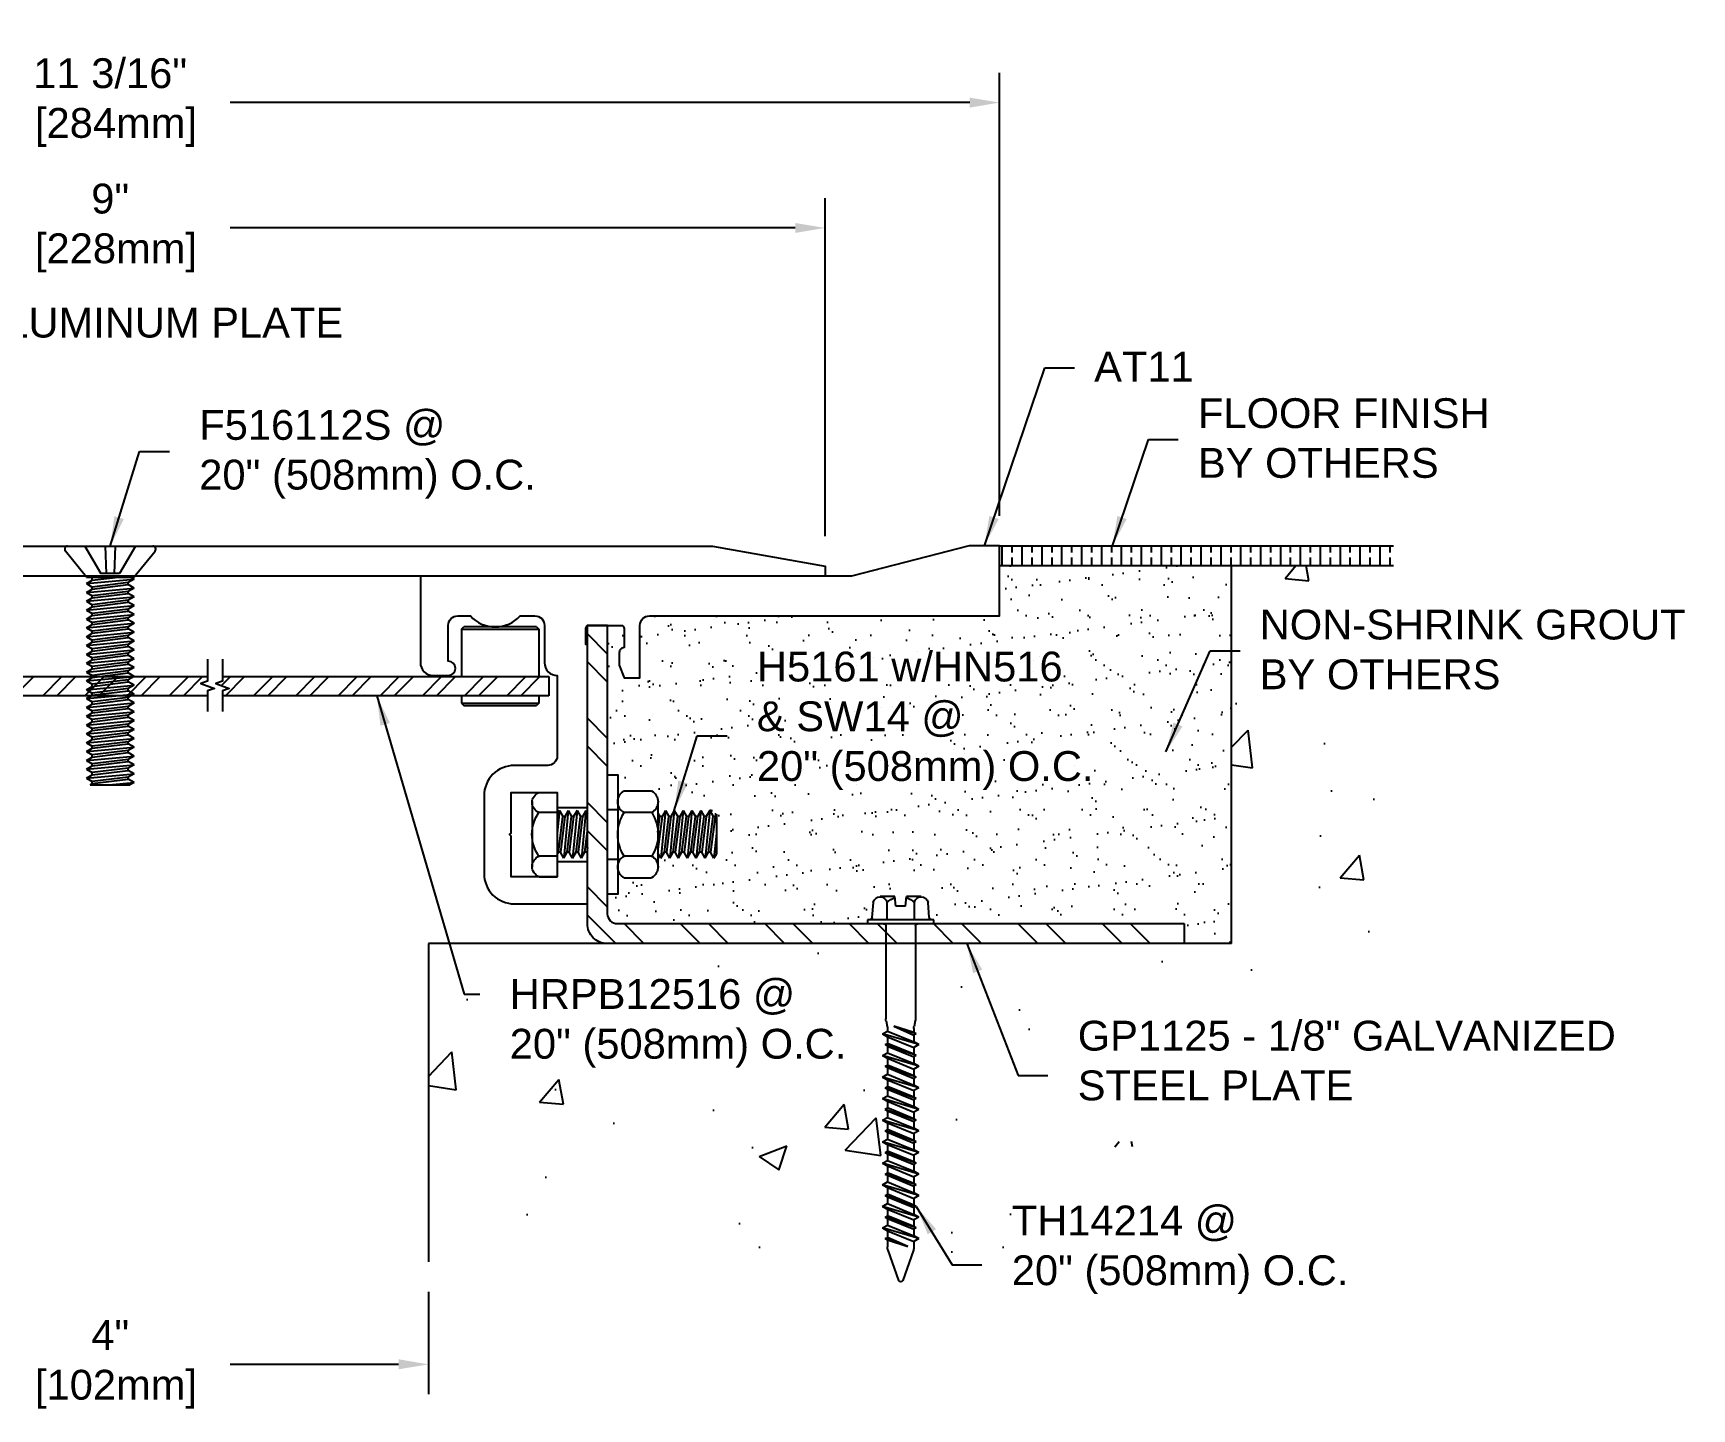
# Model space of a CAD drawing. Header units: inches. Extents: x -2.9 to 40.4, y -1.1 to 8.4.
# Drawn here: x 6.36 to 16.78, y -0.92 to 7.72 of the extents above; entities that cross this region are included whole.
import ezdxf

# ---------------------------------------------------------------- set-up
doc = ezdxf.new("R2010")
doc.units = ezdxf.units.IN
doc.header["$MEASUREMENT"] = 0
doc.linetypes.add('HIDDEN', pattern=[0.375, 0.25, -0.125])
for name, color, linetype in [('Anchors', 4, 'Continuous'), ('Conditions', 1, 'Continuous'), ('Dimensions', 3, 'Continuous'), ('Metals', 7, 'Continuous'), ('Text', 2, 'Continuous')]:
    doc.layers.add(name, color=color, linetype=linetype)
doc.styles.add('Arial', font='arial.ttf')
doc.dimstyles.new('Arial', dxfattribs={"dimtxt": 0.1875, "dimasz": 0.1875, "dimexe": 0.1875, "dimexo": 0.1875, "dimgap": 0.1875, "dimtad": 0, "dimtih": 1, "dimtoh": 1, "dimdec": 4, "dimzin": 0, "dimdsep": 46, "dimlunit": 4, "dimtxsty": 'Arial', "dimcen": 0.1875, "dimadec": 0, "dimazin": 0, "dimtfac": 1, "dimtdec": 4, "dimtofl": 0, "dimtmove": 0, "dimatfit": 3, "dimfxl": 0, "dimfrac": 2, "dimtolj": 1, "dimtzin": 0, "dimarcsym": 0})

# ---------------------------------------------------------------- blocks, each defined once
blk = doc.blocks.new('316alumplt')
blk.add_lwpolyline([(2.877, 20.767), (2.877, 20.83), (3.586, 20.955), (11.156, 20.955), (11.865, 20.83), (11.865, 20.767)], close=True)
blk = doc.blocks.new('F516112S')
for p, q in [((-0.268, 0), (0.267, 0)), ((-0.159, 0), (-0.059, -0.172)), ((-0.031, 0), (-0.025, -0.172)), ((0.031, 0), (0.025, -0.172)), ((0.159, 0), (0.059, -0.172)), ((-0.149, -0.194), (-0.282, -0.031)), ((0.149, -0.194), (0.282, -0.031)), ((-0.15, -0.235), (0.15, -0.208)), ((-0.149, -0.194), (0.149, -0.194)), ((-0.113, -0.214), (-0.113, -0.194)), ((-0.113, -0.214), (0.049, -0.194)), ((0.059, -0.172), (-0.059, -0.172)), ((0.15, -0.208), (0.113, -0.229)), ((0.15, -0.208), (0.127, -0.194)), ((-0.15, -0.235), (-0.113, -0.214)), ((-0.15, -0.235), (-0.113, -0.257)), ((-0.15, -0.291), (0.15, -0.263)), ((-0.15, -0.291), (-0.113, -0.27)), ((-0.15, -0.291), (-0.113, -0.312)), ((0.113, -0.229), (-0.113, -0.257)), ((-0.113, -0.27), (0.113, -0.242)), ((-0.113, -0.27), (-0.113, -0.257)), ((0.113, -0.284), (-0.113, -0.312)), ((-0.113, -0.325), (0.113, -0.297)), ((-0.113, -0.325), (-0.113, -0.312)), ((0.113, -0.242), (0.113, -0.229)), ((0.15, -0.263), (0.113, -0.242)), ((0.15, -0.263), (0.113, -0.284)), ((0.113, -0.297), (0.113, -0.284)), ((0.15, -0.319), (0.113, -0.297)), ((-0.15, -0.346), (0.15, -0.319)), ((-0.15, -0.346), (-0.113, -0.325)), ((-0.15, -0.346), (-0.113, -0.368)), ((-0.15, -0.402), (0.15, -0.374)), ((-0.15, -0.402), (-0.113, -0.381)), ((-0.15, -0.402), (-0.113, -0.423)), ((0.113, -0.34), (-0.113, -0.368)), ((-0.113, -0.381), (0.113, -0.353)), ((-0.113, -0.381), (-0.113, -0.368)), ((0.113, -0.395), (-0.113, -0.423)), ((-0.113, -0.436), (0.113, -0.409)), ((0.15, -0.319), (0.113, -0.34)), ((0.113, -0.353), (0.113, -0.34)), ((0.15, -0.374), (0.113, -0.353)), ((0.15, -0.374), (0.113, -0.395)), ((0.113, -0.409), (0.113, -0.395)), ((0.15, -0.43), (0.113, -0.409)), ((-0.15, -0.458), (0.15, -0.43)), ((-0.15, -0.458), (-0.113, -0.436)), ((-0.15, -0.458), (-0.113, -0.479)), ((-0.15, -0.513), (0.15, -0.485)), ((-0.15, -0.513), (-0.113, -0.492)), ((-0.15, -0.513), (-0.113, -0.534)), ((-0.113, -0.436), (-0.113, -0.423)), ((0.113, -0.451), (-0.113, -0.479)), ((-0.113, -0.492), (0.113, -0.464)), ((-0.113, -0.492), (-0.113, -0.479)), ((0.113, -0.507), (-0.113, -0.534)), ((-0.113, -0.547), (0.113, -0.52)), ((0.15, -0.43), (0.113, -0.451)), ((0.113, -0.464), (0.113, -0.451)), ((0.15, -0.485), (0.113, -0.464)), ((0.15, -0.485), (0.113, -0.507)), ((0.113, -0.52), (0.113, -0.507)), ((0.15, -0.541), (0.113, -0.52)), ((-0.15, -0.569), (0.15, -0.541)), ((-0.15, -0.569), (-0.113, -0.547)), ((-0.15, -0.569), (-0.113, -0.59)), ((-0.15, -0.624), (0.15, -0.596)), ((-0.15, -0.624), (-0.113, -0.603)), ((-0.15, -0.624), (-0.113, -0.645)), ((-0.113, -0.547), (-0.113, -0.534)), ((0.113, -0.562), (-0.113, -0.59)), ((-0.113, -0.603), (0.113, -0.575)), ((-0.113, -0.603), (-0.113, -0.59)), ((0.113, -0.618), (-0.113, -0.645)), ((0.15, -0.541), (0.113, -0.562)), ((0.113, -0.575), (0.113, -0.562)), ((0.15, -0.596), (0.113, -0.575)), ((0.15, -0.596), (0.113, -0.618)), ((0.113, -0.631), (0.113, -0.618)), ((-0.15, -0.68), (0.15, -0.652)), ((-0.15, -0.68), (-0.113, -0.659)), ((-0.15, -0.68), (-0.113, -0.701)), ((-0.15, -0.735), (0.15, -0.708)), ((-0.15, -0.735), (-0.113, -0.714)), ((-0.113, -0.659), (0.113, -0.631)), ((-0.113, -0.659), (-0.113, -0.645)), ((0.113, -0.673), (-0.113, -0.701)), ((-0.113, -0.714), (0.113, -0.686)), ((-0.113, -0.714), (-0.113, -0.701)), ((0.113, -0.729), (-0.113, -0.757)), ((0.15, -0.652), (0.113, -0.631)), ((0.15, -0.652), (0.113, -0.673)), ((0.113, -0.686), (0.113, -0.673)), ((0.15, -0.708), (0.113, -0.686)), ((0.15, -0.708), (0.113, -0.729)), ((0.113, -0.742), (0.113, -0.729)), ((-0.15, -0.735), (-0.113, -0.757)), ((-0.15, -0.791), (0.15, -0.763)), ((-0.15, -0.791), (-0.113, -0.77)), ((-0.15, -0.791), (-0.113, -0.812)), ((-0.15, -0.846), (0.15, -0.819)), ((-0.15, -0.846), (-0.113, -0.825)), ((-0.113, -0.77), (0.113, -0.742)), ((-0.113, -0.77), (-0.113, -0.757)), ((0.113, -0.784), (-0.113, -0.812)), ((-0.113, -0.825), (0.113, -0.797)), ((-0.113, -0.825), (-0.113, -0.812)), ((0.15, -0.763), (0.113, -0.742)), ((0.15, -0.763), (0.113, -0.784)), ((0.113, -0.797), (0.113, -0.784)), ((0.15, -0.819), (0.113, -0.797)), ((0.15, -0.819), (0.113, -0.84)), ((-0.15, -0.846), (-0.113, -0.868)), ((-0.15, -0.902), (0.15, -0.874)), ((-0.15, -0.902), (-0.113, -0.881)), ((-0.15, -0.902), (-0.113, -0.923)), ((-0.15, -0.958), (0.15, -0.93)), ((-0.15, -0.958), (-0.113, -0.936)), ((0.113, -0.84), (-0.113, -0.868)), ((-0.113, -0.881), (0.113, -0.853)), ((-0.113, -0.881), (-0.113, -0.868)), ((0.113, -0.895), (-0.113, -0.923)), ((-0.113, -0.936), (0.113, -0.909)), ((-0.113, -0.936), (-0.113, -0.923)), ((0.113, -0.853), (0.113, -0.84)), ((0.15, -0.874), (0.113, -0.853)), ((0.15, -0.874), (0.113, -0.895)), ((0.113, -0.909), (0.113, -0.895)), ((0.15, -0.93), (0.113, -0.909)), ((0.15, -0.93), (0.113, -0.951)), ((-0.15, -0.958), (-0.113, -0.979)), ((-0.15, -1.013), (0.15, -0.985)), ((-0.15, -1.013), (-0.113, -0.992)), ((-0.15, -1.013), (-0.113, -1.034)), ((-0.15, -1.069), (0.15, -1.041)), ((0.113, -0.951), (-0.113, -0.979)), ((-0.113, -0.992), (0.113, -0.964)), ((-0.113, -0.992), (-0.113, -0.979)), ((0.113, -1.007), (-0.113, -1.034)), ((-0.113, -1.047), (0.113, -1.02)), ((-0.113, -1.047), (-0.113, -1.034)), ((0.113, -0.964), (0.113, -0.951)), ((0.15, -0.985), (0.113, -0.964)), ((0.15, -0.985), (0.113, -1.007)), ((0.113, -1.02), (0.113, -1.007)), ((0.15, -1.041), (0.113, -1.02)), ((0.15, -1.041), (0.113, -1.062)), ((-0.15, -1.069), (-0.113, -1.047)), ((-0.15, -1.069), (-0.113, -1.09)), ((-0.15, -1.124), (0.15, -1.096)), ((-0.15, -1.124), (-0.113, -1.103)), ((-0.15, -1.124), (-0.113, -1.145)), ((0.113, -1.062), (-0.113, -1.09)), ((-0.113, -1.103), (0.113, -1.075)), ((-0.113, -1.103), (-0.113, -1.09)), ((0.113, -1.118), (-0.113, -1.145)), ((-0.113, -1.159), (0.113, -1.131)), ((-0.113, -1.159), (-0.113, -1.145)), ((0.113, -1.075), (0.113, -1.062)), ((0.15, -1.096), (0.113, -1.075)), ((0.15, -1.096), (0.113, -1.118)), ((0.113, -1.131), (0.113, -1.118)), ((0.15, -1.152), (0.113, -1.131)), ((-0.15, -1.18), (0.15, -1.152)), ((-0.15, -1.18), (-0.113, -1.159)), ((-0.15, -1.18), (-0.113, -1.201)), ((-0.15, -1.235), (0.15, -1.208)), ((-0.15, -1.235), (-0.113, -1.214)), ((-0.15, -1.235), (-0.113, -1.257)), ((0.113, -1.173), (-0.113, -1.201)), ((-0.113, -1.214), (0.113, -1.186)), ((-0.113, -1.214), (-0.113, -1.201)), ((0.113, -1.229), (-0.113, -1.257)), ((-0.113, -1.27), (0.113, -1.242)), ((0.15, -1.152), (0.113, -1.173)), ((0.113, -1.186), (0.113, -1.173)), ((0.15, -1.208), (0.113, -1.186)), ((0.15, -1.208), (0.113, -1.229)), ((0.113, -1.242), (0.113, -1.229)), ((0.15, -1.263), (0.113, -1.242)), ((-0.15, -1.291), (0.15, -1.263)), ((-0.15, -1.291), (-0.113, -1.27)), ((-0.15, -1.291), (-0.113, -1.312)), ((-0.15, -1.346), (0.15, -1.319)), ((-0.15, -1.346), (-0.113, -1.325)), ((-0.15, -1.346), (-0.113, -1.368)), ((-0.113, -1.27), (-0.113, -1.257)), ((0.113, -1.284), (-0.113, -1.312)), ((-0.113, -1.325), (0.113, -1.297)), ((-0.113, -1.325), (-0.113, -1.312)), ((0.113, -1.34), (-0.113, -1.368)), ((-0.113, -1.381), (0.113, -1.353)), ((0.15, -1.263), (0.113, -1.284)), ((0.113, -1.297), (0.113, -1.284)), ((0.15, -1.319), (0.113, -1.297)), ((0.15, -1.319), (0.113, -1.34)), ((0.113, -1.353), (0.113, -1.34)), ((0.15, -1.374), (0.113, -1.353)), ((-0.15, -1.402), (0.15, -1.374)), ((-0.15, -1.402), (-0.113, -1.381)), ((-0.15, -1.402), (-0.113, -1.423)), ((-0.15, -1.458), (0.15, -1.43)), ((-0.15, -1.458), (-0.113, -1.436)), ((-0.15, -1.458), (-0.113, -1.479)), ((-0.113, -1.381), (-0.113, -1.368)), ((0.113, -1.395), (-0.113, -1.423)), ((-0.113, -1.436), (0.113, -1.409)), ((-0.113, -1.436), (-0.113, -1.423)), ((0.113, -1.451), (-0.113, -1.479)), ((0.15, -1.374), (0.113, -1.395)), ((0.113, -1.409), (0.113, -1.395)), ((0.15, -1.43), (0.113, -1.409)), ((0.15, -1.43), (0.113, -1.451)), ((0.113, -1.464), (0.113, -1.451)), ((-0.127, -1.5), (-0.113, -1.492)), ((-0.127, -1.5), (0.124, -1.5)), ((-0.113, -1.492), (0.113, -1.464)), ((-0.113, -1.492), (-0.113, -1.479)), ((-0.008, -1.5), (0.15, -1.485)), ((0.15, -1.485), (0.113, -1.464)), ((0.15, -1.485), (0.124, -1.5))]:
    blk.add_line(p, q)
for centre, start, end in [((-0.268, -0.019), 90, 219.032), ((0.267, -0.019), 320.968, 90)]:
    blk.add_arc(centre, 0.0187, start, end)
for p in [(-0.113, -0.214), (-0.113, -0.27), (-0.113, -0.325), (-0.113, -0.381), (-0.113, -0.436), (-0.113, -0.492), (-0.113, -0.547), (-0.113, -0.603), (-0.113, -0.659), (-0.113, -0.714), (-0.113, -0.77), (-0.113, -0.825), (-0.113, -0.881), (-0.113, -0.936), (-0.113, -0.992), (-0.113, -1.047), (-0.113, -1.103), (-0.113, -1.159), (-0.113, -1.214), (-0.113, -1.27), (-0.113, -1.325), (-0.113, -1.381), (-0.113, -1.436), (-0.113, -1.492)]:
    blk.add_point(p)
blk = doc.blocks.new('TH14214')
for p, q in [((-0.18, 0.039), (-0.172, 0.133)), ((-0.129, 0.17), (-0.036, 0.17)), ((-0.086, 0.025), (-0.086, 0.133)), ((-0.031, 0.11), (-0.036, 0.17)), ((-0.031, 0.11), (0.031, 0.11)), ((0.031, 0.11), (0.036, 0.17)), ((0.036, 0.17), (0.129, 0.17)), ((0.086, 0.025), (0.086, 0.133)), ((0.18, 0.039), (0.172, 0.133)), ((-0.209, 0), (-0.209, 0.025)), ((-0.209, 0.025), (0.209, 0.025)), ((-0.209, 0), (0.209, 0)), ((0.209, 0.025), (0.209, 0)), ((-0.093, -0.015), (-0.093, -0.597)), ((0.093, -0.015), (0.093, -0.597)), ((-0.092, -0.61), (-0.084, -0.645)), ((0.092, -0.61), (0.084, -0.645)), ((-0.115, -0.76), (0.115, -0.693)), ((-0.098, -0.693), (0.043, -0.644)), ((-0.098, -0.693), (-0.083, -0.684)), ((-0.098, -0.693), (-0.083, -0.701)), ((-0.083, -0.684), (0.043, -0.644)), ((0.043, -0.644), (-0.083, -0.701)), ((-0.083, -0.658), (-0.083, -0.684)), ((0.083, -0.675), (-0.083, -0.743)), ((-0.083, -0.701), (-0.083, -0.743)), ((0.083, -0.71), (-0.083, -0.778)), ((0.083, -0.658), (0.083, -0.675)), ((0.115, -0.693), (0.083, -0.675)), ((0.115, -0.693), (0.083, -0.71)), ((0.083, -0.71), (0.083, -0.752)), ((-0.115, -0.76), (-0.083, -0.743)), ((-0.115, -0.76), (-0.083, -0.778)), ((-0.115, -0.896), (0.115, -0.828)), ((-0.098, -0.828), (0.098, -0.76)), ((-0.098, -0.828), (-0.083, -0.82)), ((-0.098, -0.828), (-0.083, -0.836)), ((-0.083, -0.82), (0.083, -0.752)), ((0.083, -0.769), (-0.083, -0.836)), ((-0.083, -0.778), (-0.083, -0.82)), ((0.083, -0.811), (-0.083, -0.879)), ((0.098, -0.76), (0.083, -0.752)), ((0.098, -0.76), (0.083, -0.769)), ((0.083, -0.769), (0.083, -0.811)), ((0.115, -0.828), (0.083, -0.811)), ((0.115, -0.828), (0.083, -0.845)), ((-0.115, -0.896), (-0.083, -0.879)), ((-0.115, -0.896), (-0.083, -0.913)), ((-0.098, -0.964), (0.098, -0.896)), ((-0.083, -0.836), (-0.083, -0.879)), ((0.083, -0.845), (-0.083, -0.913)), ((-0.083, -0.955), (0.083, -0.888)), ((0.083, -0.904), (-0.083, -0.972)), ((-0.083, -0.913), (-0.083, -0.955)), ((0.083, -0.845), (0.083, -0.888)), ((0.098, -0.896), (0.083, -0.888)), ((0.098, -0.896), (0.083, -0.904)), ((0.083, -0.904), (0.083, -0.946)), ((-0.115, -1.031), (0.115, -0.964)), ((-0.115, -1.031), (-0.083, -1.014)), ((-0.115, -1.031), (-0.083, -1.048)), ((-0.098, -0.964), (-0.083, -0.955)), ((-0.098, -0.964), (-0.083, -0.972)), ((-0.098, -1.099), (0.098, -1.031)), ((0.083, -0.946), (-0.083, -1.014)), ((-0.083, -0.972), (-0.083, -1.014)), ((0.083, -0.981), (-0.083, -1.048)), ((-0.083, -1.091), (0.083, -1.023)), ((0.083, -1.039), (-0.083, -1.107)), ((0.115, -0.964), (0.083, -0.946)), ((0.115, -0.964), (0.083, -0.981)), ((0.083, -0.981), (0.083, -1.023)), ((0.098, -1.031), (0.083, -1.023)), ((0.098, -1.031), (0.083, -1.039)), ((0.083, -1.039), (0.083, -1.082)), ((-0.115, -1.167), (0.115, -1.099)), ((-0.098, -1.099), (-0.083, -1.091)), ((-0.098, -1.099), (-0.083, -1.107)), ((-0.083, -1.048), (-0.083, -1.091)), ((0.083, -1.082), (-0.083, -1.149)), ((-0.083, -1.107), (-0.083, -1.149)), ((0.083, -1.116), (-0.083, -1.184)), ((0.115, -1.099), (0.083, -1.082)), ((0.115, -1.099), (0.083, -1.116)), ((0.083, -1.116), (0.083, -1.158)), ((-0.115, -1.167), (-0.083, -1.149)), ((-0.115, -1.167), (-0.083, -1.184)), ((-0.115, -1.302), (0.115, -1.234)), ((-0.098, -1.234), (0.098, -1.167)), ((-0.098, -1.234), (-0.083, -1.226)), ((-0.098, -1.234), (-0.083, -1.243)), ((-0.083, -1.226), (0.083, -1.158)), ((0.083, -1.175), (-0.083, -1.243)), ((-0.083, -1.184), (-0.083, -1.226)), ((0.083, -1.217), (-0.083, -1.285)), ((-0.083, -1.243), (-0.083, -1.285)), ((0.098, -1.167), (0.083, -1.158)), ((0.098, -1.167), (0.083, -1.175)), ((0.083, -1.175), (0.083, -1.217)), ((0.115, -1.234), (0.083, -1.217)), ((0.115, -1.234), (0.083, -1.252)), ((-0.115, -1.302), (-0.083, -1.285)), ((-0.115, -1.302), (-0.083, -1.319)), ((-0.098, -1.37), (0.098, -1.302)), ((0.083, -1.252), (-0.083, -1.319)), ((-0.083, -1.362), (0.083, -1.294)), ((0.083, -1.31), (-0.083, -1.378)), ((-0.083, -1.319), (-0.083, -1.362)), ((0.083, -1.353), (-0.083, -1.42)), ((0.083, -1.252), (0.083, -1.294)), ((0.098, -1.302), (0.083, -1.294)), ((0.098, -1.302), (0.083, -1.31)), ((0.083, -1.31), (0.083, -1.353)), ((0.115, -1.37), (0.083, -1.353)), ((-0.115, -1.437), (0.115, -1.37)), ((-0.115, -1.437), (-0.083, -1.42)), ((-0.115, -1.437), (-0.083, -1.455)), ((-0.098, -1.37), (-0.083, -1.362)), ((-0.098, -1.37), (-0.083, -1.378)), ((-0.098, -1.505), (0.098, -1.437)), ((-0.083, -1.378), (-0.083, -1.42)), ((0.083, -1.387), (-0.083, -1.455)), ((-0.083, -1.497), (0.083, -1.429)), ((0.083, -1.446), (-0.083, -1.513)), ((-0.083, -1.455), (-0.083, -1.497)), ((0.115, -1.37), (0.083, -1.387)), ((0.083, -1.387), (0.083, -1.429)), ((0.098, -1.437), (0.083, -1.429)), ((0.098, -1.437), (0.083, -1.446)), ((0.083, -1.446), (0.083, -1.488)), ((-0.115, -1.573), (0.115, -1.505)), ((-0.115, -1.573), (-0.083, -1.556)), ((-0.098, -1.505), (-0.083, -1.497)), ((-0.098, -1.505), (-0.083, -1.513)), ((0.083, -1.488), (-0.083, -1.556)), ((-0.083, -1.513), (-0.083, -1.556)), ((0.083, -1.522), (-0.083, -1.59)), ((0.115, -1.505), (0.083, -1.488)), ((0.115, -1.505), (0.083, -1.522)), ((0.083, -1.522), (0.083, -1.565)), ((-0.115, -1.573), (-0.083, -1.59)), ((-0.115, -1.708), (0.115, -1.641)), ((-0.098, -1.641), (0.098, -1.573)), ((-0.098, -1.641), (-0.083, -1.632)), ((-0.098, -1.641), (-0.083, -1.649)), ((-0.083, -1.632), (0.083, -1.565)), ((0.083, -1.581), (-0.083, -1.649)), ((-0.083, -1.59), (-0.083, -1.632)), ((0.083, -1.623), (-0.083, -1.691)), ((-0.083, -1.649), (-0.083, -1.691)), ((0.083, -1.658), (-0.083, -1.726)), ((0.098, -1.573), (0.083, -1.565)), ((0.098, -1.573), (0.083, -1.581)), ((0.083, -1.581), (0.083, -1.623)), ((0.115, -1.641), (0.083, -1.623)), ((0.115, -1.641), (0.083, -1.658)), ((0.083, -1.658), (0.083, -1.7)), ((-0.115, -1.708), (-0.083, -1.691)), ((-0.115, -1.708), (-0.083, -1.726)), ((-0.098, -1.776), (0.098, -1.708)), ((-0.098, -1.776), (-0.083, -1.768)), ((-0.083, -1.768), (0.083, -1.7)), ((0.083, -1.717), (-0.083, -1.784)), ((-0.083, -1.726), (-0.083, -1.768)), ((0.083, -1.759), (-0.083, -1.827)), ((0.098, -1.708), (0.083, -1.7)), ((0.098, -1.708), (0.083, -1.717)), ((0.083, -1.717), (0.083, -1.759)), ((0.115, -1.776), (0.083, -1.759)), ((-0.115, -1.844), (0.115, -1.776)), ((-0.115, -1.844), (-0.083, -1.827)), ((-0.115, -1.844), (-0.083, -1.861)), ((-0.098, -1.776), (-0.083, -1.784)), ((-0.098, -1.911), (0.098, -1.844)), ((-0.083, -1.784), (-0.083, -1.827)), ((0.083, -1.793), (-0.083, -1.861)), ((-0.083, -1.903), (0.083, -1.836)), ((0.083, -1.852), (-0.083, -1.92)), ((-0.083, -1.861), (-0.083, -1.903)), ((0.115, -1.776), (0.083, -1.793)), ((0.083, -1.793), (0.083, -1.836)), ((0.098, -1.844), (0.083, -1.836)), ((0.098, -1.844), (0.083, -1.852)), ((0.083, -1.852), (0.083, -1.894)), ((-0.115, -1.979), (0.115, -1.911)), ((-0.115, -1.979), (-0.083, -1.962)), ((-0.115, -1.979), (-0.083, -1.996)), ((-0.098, -1.911), (-0.083, -1.903)), ((-0.098, -1.911), (-0.083, -1.92)), ((0.083, -1.894), (-0.083, -1.962)), ((-0.083, -1.92), (-0.083, -1.962)), ((0.083, -1.929), (-0.083, -1.996)), ((-0.045, -2.028), (0.083, -1.971)), ((-0.045, -2.028), (0.098, -1.979)), ((0.115, -1.911), (0.083, -1.894)), ((0.115, -1.911), (0.083, -1.929)), ((0.083, -1.929), (0.083, -1.971)), ((0.098, -1.979), (0.083, -1.971)), ((0.098, -1.979), (0.083, -1.987)), ((-0.083, -1.996), (-0.083, -2.031)), ((-0.08, -2.051), (-0.013, -2.242)), ((0.083, -1.987), (-0.045, -2.028)), ((0.08, -2.051), (0.013, -2.242)), ((0.083, -1.987), (0.083, -2.031))]:
    blk.add_line(p, q)
for centre, radius, start, end in [((-0.129, 0.126), 0.0436, 9.285, 170.715), ((0, 0.051), 0.119, 107.4215, 136.0407), ((0, 0.051), 0.119, 43.9593, 72.5785), ((0.129, 0.126), 0.0436, 9.285, 170.715), ((-0.195, 0.04), 0.015, 270, 355), ((0.195, 0.04), 0.015, 185, 270), ((-0.108, -0.015), 0.0147, 0, 90), ((0.108, -0.015), 0.0147, 90, 180), ((-0.031, -0.597), 0.062, 180, 191.9357), ((0.031, -0.597), 0.062, 348.0643, 0), ((-0.145, -0.658), 0.062, 0, 11.9357), ((0.145, -0.658), 0.062, 168.0643, 180), ((-0.021, -2.031), 0.062, 180, 199.3058), ((0.021, -2.031), 0.062, 340.6942, 0), ((0, -2.236), 0.0141, 204.1001, 335.8999)]:
    blk.add_arc(centre, radius, start, end)
blk = doc.blocks.new('at11')
blk.add_lwpolyline([(-0.281, 1.694, -0.414214), (-0.221, 1.754), (-0.142, 1.754, 0.447214), (0.171, 1.754), (0.264, 1.754, -0.414214), (0.324, 1.694), (0.324, 1.459, 0.414214), (0.404, 1.379), (0.404, 0.874, -0.414214), (0.344, 0.814), (0.134, 0.814, 0.414214), (-0.056, 0.624), (-0.056, 0.134, 0.414214), (0.134, -0.056), (0.594, -0.056), (0.594, 0.209), (0.404, 0.209), (0.404, 0.114), (0.114, 0.114), (0.114, 0.369), (0.104, 0.379), (0.114, 0.389), (0.114, 0.644), (0.404, 0.644), (0.404, 0.549), (0.594, 0.549), (0.594, 1.574), (0.584, 1.574), (0.584, 1.674, -0.414214), (0.604, 1.694), (0.804, 1.694, -0.414214), (0.824, 1.674), (0.824, 1.554, 0.414214), (0.794, 1.524), (0.794, 1.444), (0.824, 1.364), (0.924, 1.364), (0.924, 1.694, -0.414214), (0.984, 1.754), (3.184, 1.754), (3.184, 2.194), (2.994, 2.194), (2.254, 2.004), (-0.456, 2.004), (-0.456, 1.459, 0.414214), (-0.376, 1.379), (-0.281, 1.379, 1), (-0.281, 1.469)], format="xyb", close=True)
blk = doc.blocks.new('cp1125')
h = blk.add_hatch()
h.set_pattern_fill('ANSI32', color=256, style=0)
h.paths.add_polyline_path([(4.128, 21.844, 0.414214), (4.253, 21.969), (4.253, 23.844), (4.128, 23.844), (4.128, 22.031, -0.414214), (4.065, 21.969), (0.503, 21.969), (0.503, 21.844)])
blk.add_lwpolyline([(0.503, 21.969), (0.503, 21.844), (4.128, 21.844, 0.414214), (4.253, 21.969), (4.253, 23.844), (4.128, 23.844), (4.128, 22.031, -0.414214), (4.065, 21.969)], format="xyb", close=True)
blk = doc.blocks.new('*D11')
at = {"layer": 'Defpoints', "color": 0}
for p in [(12.432, 7.285), (1.252, 4.5), (12.432, 4.5)]:
    blk.add_point(p, dxfattribs=at)
at = {"layer": 'Dimensions', "color": 0, "lineweight": -2}
for p, q in [((1.252, 4.688), (1.252, 7.472)), ((12.432, 4.688), (12.432, 7.472)), ((1.44, 7.285), (6.09, 7.285)), ((12.245, 7.285), (7.595, 7.285))]:
    blk.add_line(p, q, dxfattribs=at)
at = {"layer": 'Dimensions', "color": 0}
for points in [[(1.44, 7.316), (1.44, 7.253), (1.252, 7.285)], [(12.245, 7.316), (12.245, 7.253), (12.432, 7.285)]]:
    blk.add_solid(points, dxfattribs=at)
at = {"layer": 'Dimensions', "color": 0, "insert": (6.842, 7.285), "char_height": 0.1875, "attachment_point": 5, "style": 'Arial'}
blk.add_mtext('\\A1;11 3/16"\\P [284mm]', dxfattribs=at)
blk = doc.blocks.new('*D12')
at = {"layer": 'Defpoints', "color": 0}
for p in [(11.336, 6.497), (2.348, 4.373), (11.336, 4.373)]:
    blk.add_point(p, dxfattribs=at)
at = {"layer": 'Dimensions', "color": 0, "lineweight": -2}
for p, q in [((2.348, 4.56), (2.348, 6.684)), ((11.336, 4.56), (11.336, 6.684)), ((2.536, 6.497), (6.09, 6.497)), ((11.148, 6.497), (7.595, 6.497))]:
    blk.add_line(p, q, dxfattribs=at)
at = {"layer": 'Dimensions', "color": 0}
for points in [[(2.536, 6.528), (2.536, 6.466), (2.348, 6.497)], [(11.148, 6.528), (11.148, 6.466), (11.336, 6.497)]]:
    blk.add_solid(points, dxfattribs=at)
at = {"layer": 'Dimensions', "color": 0, "insert": (6.842, 6.497), "char_height": 0.1875, "attachment_point": 5, "style": 'Arial'}
blk.add_mtext('\\A1;9"\\P [228mm]', dxfattribs=at)
blk = doc.blocks.new('*D14')
at = {"layer": 'Defpoints', "color": 0}
for p in [(4.842, 0), (8.842, 0), (8.842, -0.644)]:
    blk.add_point(p, dxfattribs=at)
at = {"layer": 'Dimensions', "color": 0, "lineweight": -2}
for p, q in [((4.842, -0.188), (4.842, -0.831)), ((8.842, -0.188), (8.842, -0.831)), ((5.03, -0.644), (6.09, -0.644)), ((8.655, -0.644), (7.595, -0.644))]:
    blk.add_line(p, q, dxfattribs=at)
at = {"layer": 'Dimensions', "color": 0}
for points in [[(5.03, -0.612), (5.03, -0.675), (4.842, -0.644)], [(8.655, -0.612), (8.655, -0.675), (8.842, -0.644)]]:
    blk.add_solid(points, dxfattribs=at)
at = {"layer": 'Dimensions', "color": 0, "insert": (6.842, -0.644), "char_height": 0.1875, "attachment_point": 5, "style": 'Arial'}
blk.add_mtext('\\A1;4"\\P [102mm]', dxfattribs=at)
blk = doc.blocks.new('HRPB12516')
h = blk.add_hatch()
h.set_pattern_fill('ANSI32', color=256, scale=0.5, style=0)
h.set_pattern_definition([(45, (-0.33486, -8.23346), (-0.1325825, 0.1325825), []), (45, (-0.24647, -8.23346), (-0.1325825, 0.1325825), [])])
h.paths.add_polyline_path([(8.02, 3.658), (8.02, 3.63), (7.977, 3.615), (8.062, 3.584), (8.02, 3.568), (8.02, 3.538), (10.071, 3.538), (10.071, 3.658)])
h.paths.add_polyline_path([(6.202, 3.658), (6.202, 3.63), (6.159, 3.615), (6.245, 3.584), (6.202, 3.568), (6.202, 3.538), (7.926, 3.538), (7.926, 3.568), (7.969, 3.584), (7.883, 3.615), (7.926, 3.63), (7.926, 3.658)])
h.paths.add_polyline_path([(4.557, 3.658), (4.557, 3.538), (6.108, 3.538), (6.108, 3.568), (6.151, 3.584), (6.065, 3.615), (6.108, 3.63), (6.108, 3.658)])
for p, q in [((4.634, 3.971), (4.619, 3.956)), ((4.634, 3.971), (5.09, 3.971)), ((5.105, 3.956), (5.09, 3.971)), ((9.522, 3.956), (9.537, 3.971)), ((9.994, 3.971), (9.537, 3.971)), ((9.994, 3.971), (10.009, 3.956)), ((5.105, 3.956), (4.619, 3.956)), ((4.619, 3.956), (4.619, 3.658)), ((5.105, 3.956), (5.105, 3.658)), ((9.522, 3.956), (10.009, 3.956)), ((9.522, 3.956), (9.522, 3.658)), ((10.009, 3.956), (10.009, 3.658)), ((4.557, 3.538), (4.557, 3.658)), ((4.557, 3.658), (6.108, 3.658)), ((6.202, 3.658), (7.926, 3.658)), ((8.02, 3.658), (10.071, 3.658)), ((10.071, 3.658), (10.071, 3.538)), ((6.108, 3.538), (4.557, 3.538)), ((4.619, 3.538), (4.619, 3.491)), ((5.105, 3.491), (4.619, 3.491)), ((4.619, 3.491), (4.634, 3.476)), ((5.09, 3.476), (4.634, 3.476)), ((5.105, 3.491), (5.09, 3.476)), ((5.105, 3.538), (5.105, 3.491)), ((7.926, 3.538), (6.202, 3.538)), ((10.071, 3.538), (8.02, 3.538)), ((9.522, 3.538), (9.522, 3.491)), ((9.522, 3.491), (10.009, 3.491)), ((9.522, 3.491), (9.537, 3.476)), ((9.537, 3.476), (9.994, 3.476)), ((10.009, 3.491), (9.994, 3.476)), ((10.009, 3.538), (10.009, 3.491))]:
    blk.add_line(p, q)
at = {"linetype": 'Continuous'}
for points in [[(6.108, 3.767), (6.108, 3.63), (6.065, 3.615), (6.151, 3.584), (6.108, 3.568), (6.108, 3.44)], [(6.202, 3.767), (6.202, 3.63), (6.159, 3.615), (6.245, 3.584), (6.202, 3.568), (6.202, 3.44)], [(7.926, 3.767), (7.926, 3.63), (7.883, 3.615), (7.969, 3.584), (7.926, 3.568), (7.926, 3.44)], [(8.02, 3.767), (8.02, 3.63), (7.977, 3.615), (8.062, 3.584), (8.02, 3.568), (8.02, 3.44)]]:
    blk.add_lwpolyline(points, dxfattribs=at)
blk = doc.blocks.new('H5161')
for p, q in [((-0.263, 0.114), (-0.263, 0)), ((-0.206, 0.158), (0.206, 0.158)), ((-0.138, 0), (-0.138, 0.114)), ((0.137, 0), (0.137, 0.114)), ((0.267, 0.114), (0.267, 0)), ((-0.263, 0), (0.267, 0)), ((-0.15, -0.013), (-0.127, 0)), ((-0.15, -0.013), (-0.008, 0)), ((0.124, 0), (0.113, -0.007)), ((-0.15, -0.013), (-0.113, -0.034)), ((-0.15, -0.069), (0.15, -0.041)), ((-0.15, -0.069), (-0.113, -0.047)), ((-0.15, -0.069), (-0.113, -0.09)), ((-0.15, -0.124), (0.15, -0.096)), ((-0.15, -0.124), (-0.113, -0.103)), ((0.113, -0.007), (-0.113, -0.034)), ((-0.113, -0.047), (0.113, -0.02)), ((-0.113, -0.047), (-0.113, -0.034)), ((0.113, -0.062), (-0.113, -0.09)), ((-0.113, -0.103), (0.113, -0.075)), ((-0.113, -0.103), (-0.113, -0.09)), ((0.113, -0.02), (0.113, -0.007)), ((0.15, -0.041), (0.113, -0.02)), ((0.15, -0.041), (0.113, -0.062)), ((0.113, -0.075), (0.113, -0.062)), ((0.15, -0.096), (0.113, -0.075)), ((0.15, -0.096), (0.113, -0.118)), ((-0.15, -0.124), (-0.113, -0.145)), ((-0.15, -0.18), (0.15, -0.152)), ((-0.15, -0.18), (-0.113, -0.159)), ((-0.15, -0.18), (-0.132, -0.19)), ((0.113, -0.118), (-0.113, -0.145)), ((-0.113, -0.159), (0.113, -0.131)), ((-0.113, -0.159), (-0.113, -0.145)), ((0.113, -0.173), (-0.023, -0.19)), ((0.083, -0.19), (0.113, -0.186)), ((0.113, -0.131), (0.113, -0.118)), ((0.15, -0.152), (0.113, -0.131)), ((0.15, -0.152), (0.113, -0.173)), ((0.113, -0.186), (0.113, -0.173)), ((0.119, -0.19), (0.113, -0.186)), ((-0.15, -0.68), (0.15, -0.652)), ((-0.15, -0.68), (-0.113, -0.659)), ((-0.15, -0.68), (-0.113, -0.701)), ((-0.15, -0.735), (0.15, -0.708)), ((-0.15, -0.735), (-0.113, -0.714)), ((-0.134, -0.633), (-0.113, -0.645)), ((-0.113, -0.659), (0.093, -0.633)), ((-0.014, -0.633), (-0.113, -0.645)), ((-0.113, -0.659), (-0.113, -0.645)), ((0.113, -0.673), (-0.113, -0.701)), ((-0.113, -0.714), (0.113, -0.686)), ((-0.113, -0.714), (-0.113, -0.701)), ((0.113, -0.729), (-0.113, -0.757)), ((0.15, -0.652), (0.113, -0.673)), ((0.113, -0.686), (0.113, -0.673)), ((0.15, -0.708), (0.113, -0.686)), ((0.15, -0.708), (0.113, -0.729)), ((0.113, -0.742), (0.113, -0.729)), ((0.15, -0.652), (0.117, -0.633)), ((-0.15, -0.735), (-0.113, -0.757)), ((-0.15, -0.791), (0.15, -0.763)), ((-0.15, -0.791), (-0.113, -0.77)), ((-0.15, -0.791), (-0.113, -0.812)), ((-0.15, -0.846), (0.15, -0.819)), ((-0.15, -0.846), (-0.113, -0.825)), ((-0.113, -0.77), (0.113, -0.742)), ((-0.113, -0.77), (-0.113, -0.757)), ((0.113, -0.784), (-0.113, -0.812)), ((-0.113, -0.825), (0.113, -0.797)), ((-0.113, -0.825), (-0.113, -0.812)), ((0.15, -0.763), (0.113, -0.742)), ((0.15, -0.763), (0.113, -0.784)), ((0.113, -0.797), (0.113, -0.784)), ((0.15, -0.819), (0.113, -0.797)), ((0.15, -0.819), (0.113, -0.84)), ((-0.15, -0.846), (-0.113, -0.868)), ((-0.15, -0.902), (0.15, -0.874)), ((-0.15, -0.902), (-0.113, -0.881)), ((-0.15, -0.902), (-0.113, -0.923)), ((-0.15, -0.958), (0.15, -0.93)), ((-0.15, -0.958), (-0.113, -0.936)), ((0.113, -0.84), (-0.113, -0.868)), ((-0.113, -0.881), (0.113, -0.853)), ((-0.113, -0.881), (-0.113, -0.868)), ((0.113, -0.895), (-0.113, -0.923)), ((-0.113, -0.936), (0.113, -0.909)), ((-0.113, -0.936), (-0.113, -0.923)), ((0.113, -0.853), (0.113, -0.84)), ((0.15, -0.874), (0.113, -0.853)), ((0.15, -0.874), (0.113, -0.895)), ((0.113, -0.909), (0.113, -0.895)), ((0.15, -0.93), (0.113, -0.909)), ((0.15, -0.93), (0.113, -0.951)), ((-0.15, -0.958), (-0.113, -0.979)), ((-0.127, -1), (-0.113, -0.992)), ((-0.127, -1), (0.124, -1)), ((0.113, -0.951), (-0.113, -0.979)), ((-0.113, -0.992), (0.113, -0.964)), ((-0.113, -0.992), (-0.113, -0.979)), ((-0.008, -1), (0.15, -0.985)), ((0.113, -0.964), (0.113, -0.951)), ((0.15, -0.985), (0.113, -0.964)), ((0.15, -0.985), (0.124, -1))]:
    blk.add_line(p, q)
for centre, radius, start, end in [((-0.2, 0.091), 0.0671, 20.1354, 159.8646), ((0, -0.078), 0.237, 54.5107, 125.4893), ((0.202, 0.089), 0.0693, 21.4013, 158.5987)]:
    blk.add_arc(centre, radius, start, end)
for p in [(-0.113, -0.047), (-0.113, -0.103), (-0.113, -0.159), (-0.113, -0.659), (-0.113, -0.714), (-0.113, -0.77), (-0.113, -0.825), (-0.113, -0.881), (-0.113, -0.936), (-0.113, -0.992)]:
    blk.add_point(p)
blk = doc.blocks.new('SW14')
at = {"linetype": 'HIDDEN', "ltscale": 0.0625}
for p, q in [((7.127, 2.464), (7.192, 2.464)), ((7.127, 2.151), (7.192, 2.151))]:
    blk.add_line(p, q, dxfattribs=at)
blk.add_lwpolyline([(7.127, 1.932), (7.127, 2.682), (7.192, 2.682), (7.192, 1.932)], close=True)
blk = doc.blocks.new('HN516')
for p, q in [((-0.205, 0), (0.205, 0)), ((-0.274, -0.04), (-0.274, -0.213)), ((-0.137, -0.213), (-0.137, -0.04)), ((0.137, -0.213), (0.137, -0.04)), ((0.274, -0.04), (0.274, -0.213)), ((-0.205, -0.253), (0.205, -0.253))]:
    blk.add_line(p, q)
for centre, radius, start, end in [((0, -0.253), 0.253, 57.1911, 122.8089), ((-0.205, -0.078), 0.0783, 29.0208, 150.9792), ((0.205, -0.078), 0.0783, 29.0208, 150.9792), ((-0.205, -0.175), 0.0783, 209.0208, 330.9792), ((0, -0.001), 0.253, 237.1911, 302.8089), ((0.205, -0.175), 0.0783, 209.0208, 330.9792)]:
    blk.add_arc(centre, radius, start, end)

msp = doc.modelspace()

# ---------------------------------------------------------------- hatches: boundary and pattern name
at = {"layer": 'Conditions'}
h = msp.add_hatch(dxfattribs=at)
h.set_pattern_fill('ANSI33', color=256, scale=0.5, angle=45, style=0)
h.set_pattern_definition([(90, (15.57476, -14.82424), (0.125, 3e-17), []), (90, (15.51226, -14.76174), (0.125, 3e-17), [0.0625, -0.03125])])
h.paths.add_polyline_path([(12.43224, 4.5), (14.90842, 4.5), (14.90842, 4.375), (12.43224, 4.375)])
h = msp.add_hatch(dxfattribs=at)
h.set_pattern_fill('AR-CONC', color=256, scale=0.25, style=0)
h.set_pattern_definition([(50, (0.1097, -14.8242), (1.79315, -0.15688), [0.1875, -2.0625]), (355, (0.1097, -14.8242), (-0.34688, 1.88048), [0.15, -1.65]), (100.451, (0.2591, -14.8373), (1.44627, 1.7236), [0.15935, -1.75286]), (46.184, (0.1097, -14.3242), (2.6681, -0.4138), [0.28125, -3.09375]), (96.636, (0.332, -14.3587), (2.33666, 2.4353), [0.23903, -2.62928]), (351.184, (0.1097, -14.3242), (2.33665, 2.4353), [0.225, -2.475]), (21, (0.3597, -14.4492), (1.49227, -1.00655), [0.1875, -2.0625]), (326, (0.3597, -14.4492), (0.60829, 1.81288), [0.15, -1.65]), (71.451, (0.484, -14.5331), (2.10056, 0.80633), [0.15935, -1.75286]), (37.5, (0.1097, -14.82424), (0.0304, 0.832235), [0, -1.63, 0, -1.675, 0, -1.65625]), (7.5, (0.1097, -14.8242), (0.657674, 0.98603), [0, -0.955, 0, -1.5925, 0, -0.63125]), (327.5, (-0.4478, -14.82424), (1.334556, -0.056387), [0, -0.625, 0, -1.95, 0, -2.5875]), (317.5, (-0.6978, -14.8242), (1.457965, 0.25026), [0, -0.8125, 0, -1.295, 0, -1.8375])])
h.paths.add_polyline_path([(14.90842, 4.375), (13.89133, 4.375), (13.89133, 2), (11.90399, 2), (11.90399, 1.52114), (11.89533, 1.48017, 0.05212645), (11.89399, 1.46735), (11.89399, 1.44051), (11.90925, 1.43229), (11.89399, 1.42407), (11.89399, 1.38182), (11.92599, 1.36458), (11.89399, 1.34735), (11.89399, 1.30509), (11.90925, 1.29688), (11.89399, 1.28866), (11.89399, 1.2464), (11.92599, 1.22917), (11.89399, 1.21193), (11.89399, 1.16968), (11.90925, 1.16146), (11.89399, 1.15324), (11.89399, 1.11098), (11.92599, 1.09375), (11.89399, 1.07652), (11.89399, 1.03426), (11.90925, 1.02604), (11.89399, 1.01782), (11.89399, 0.97557), (11.92599, 0.95833), (11.89399, 0.9411), (11.89399, 0.89884), (11.90925, 0.89063), (11.89399, 0.88241), (11.89399, 0.84015), (11.92599, 0.82292), (11.89399, 0.80568), (11.89399, 0.76343), (11.90925, 0.75521), (11.89399, 0.74699), (11.89399, 0.70473), (11.92599, 0.6875), (11.89399, 0.67027), (11.89399, 0.62801), (11.90925, 0.61979), (11.89399, 0.61157), (11.89399, 0.56932), (11.92599, 0.55208), (11.89399, 0.53485), (11.89399, 0.49259), (11.90925, 0.48438), (11.89399, 0.47616), (11.89399, 0.4339), (11.92599, 0.41667), (11.89399, 0.39943), (11.89399, 0.35718), (11.90925, 0.34896), (11.89399, 0.34074), (11.89399, 0.29848), (11.92599, 0.28125), (11.89399, 0.26402), (11.89399, 0.22176), (11.90925, 0.21354), (11.89399, 0.20532), (11.89399, 0.16307), (11.92599, 0.14583), (11.89399, 0.1286), (11.89399, 0.09412, -0.08443704), (11.8905, 0.07362), (11.86471, 0), (12.55024, 0), (12.55024, 0.72359), (14.81235, 0.72359), (14.81235, 0), (14.90842, 0), (14.90842, 0.75604), (12.87495, 0.75604), (12.87495, 1.77289), (14.90842, 1.77289)])
h.paths.add_polyline_path([(11.72799, 0.46714), (11.69599, 0.48438), (11.72799, 0.50161), (11.72799, 0.54387), (11.71273, 0.55208), (11.72799, 0.5603), (11.72799, 0.60256), (11.69599, 0.61979), (11.72799, 0.63702), (11.72799, 0.67928), (11.71273, 0.6875), (11.72799, 0.69572), (11.72799, 0.73798), (11.69599, 0.75521), (11.72799, 0.77244), (11.72799, 0.8147), (11.71273, 0.82292), (11.72799, 0.83113), (11.72799, 0.87339), (11.69599, 0.89063), (11.72799, 0.90786), (11.72799, 0.95012), (11.71273, 0.95833), (11.72799, 0.96655), (11.72799, 1.00881), (11.69599, 1.02604), (11.72799, 1.04327), (11.72799, 1.08553), (11.71273, 1.09375), (11.72799, 1.10197), (11.72799, 1.14423), (11.69599, 1.16146), (11.72799, 1.17869), (11.72799, 1.22095), (11.71273, 1.22917), (11.72799, 1.23738), (11.72799, 1.27964), (11.69599, 1.29688), (11.72799, 1.31411), (11.72799, 1.35637), (11.71273, 1.36458), (11.72799, 1.3728), (11.72799, 1.41506), (11.69599, 1.43229), (11.72799, 1.44952), (11.72799, 1.46735, 0.05212645), (11.72665, 1.48017), (11.71799, 1.52114), (11.71799, 2), (9.96724, 2), (8.84224, 2), (8.84224, 0), (11.75727, 0), (11.73148, 0.07362, -0.08443704), (11.72799, 0.09412), (11.72799, 0.13762), (11.71273, 0.14583), (11.72799, 0.15405), (11.72799, 0.19631), (11.69599, 0.21354), (11.72799, 0.23077), (11.72799, 0.27303), (11.71273, 0.28125), (11.72799, 0.28947), (11.72799, 0.33173), (11.69599, 0.34896), (11.72799, 0.36619), (11.72799, 0.40845), (11.71273, 0.41667), (11.72799, 0.42488)])
h.paths.add_polyline_path([(9.27072, 1.16711), (9.27072, 1.84861), (11.51118, 1.84861), (11.51118, 1.16711)], flags=16)
h.paths.add_polyline_path([(9.30642, 1.82391), (11.48595, 1.82391), (11.48595, 1.16825), (9.30642, 1.16825)], flags=8)
h = msp.add_hatch(dxfattribs=at)
h.set_pattern_fill('AR-SAND', color=256, scale=0.125, style=0)
h.paths.add_polyline_path([(12.43224, 4.06), (10.23224, 4.06, 0.41421356), (10.17224, 4), (10.17224, 3.67), (10.07224, 3.67), (10.04224, 3.75), (10.04224, 3.83, -0.41421356), (10.07224, 3.86), (10.07224, 3.98, 0.41421356), (10.05224, 4), (9.96724, 4), (9.96724, 3.06151), (10.03224, 3.06151), (10.03224, 2.89182, -0.27253357), (10.07254, 2.96026), (10.24526, 2.96026, -0.27253357), (10.28555, 2.89182), (10.28555, 2.82068), (10.29769, 2.79951), (10.31081, 2.79951), (10.33203, 2.83651), (10.35325, 2.79951), (10.36637, 2.79951), (10.38759, 2.83651), (10.4088, 2.79951), (10.42193, 2.79951), (10.44314, 2.83651), (10.46436, 2.79951), (10.47748, 2.79951), (10.4987, 2.83651), (10.51991, 2.79951), (10.53304, 2.79951), (10.55425, 2.83651), (10.57547, 2.79951), (10.58859, 2.79951), (10.60981, 2.83651), (10.63102, 2.79951), (10.64415, 2.79951), (10.65224, 2.81362), (10.65224, 2.56206), (10.63759, 2.53651), (10.61637, 2.57351), (10.60325, 2.57351), (10.58203, 2.53651), (10.56081, 2.57351), (10.54769, 2.57351), (10.52647, 2.53651), (10.50526, 2.57351), (10.49214, 2.57351), (10.47092, 2.53651), (10.4497, 2.57351), (10.43658, 2.57351), (10.41536, 2.53651), (10.39415, 2.57351), (10.38102, 2.57351), (10.35981, 2.53651), (10.33859, 2.57351), (10.32547, 2.57351), (10.30425, 2.53651), (10.28555, 2.56912), (10.28555, 2.48119, -0.27253357), (10.24526, 2.41276), (10.07254, 2.41276, -0.27253357), (10.03224, 2.48119), (10.03224, 2.31151), (9.96724, 2.31151), (9.96724, 2.1875, 0.41421356), (10.02974, 2.125), (11.60199, 2.125), (11.60199, 2.15), (11.61576, 2.15, 0.38887873), (11.6307, 2.16369), (11.63842, 2.25197, -0.41056306), (11.68199, 2.295), (11.77474, 2.295), (11.77999, 2.235), (11.84199, 2.235), (11.84724, 2.295), (11.93999, 2.295, -0.41056306), (11.98356, 2.25197), (11.99128, 2.16369, 0.38887873), (12.00622, 2.15), (12.01999, 2.15), (12.01999, 2.125), (13.59224, 2.125), (13.59224, 2), (13.89133, 2), (13.89133, 4.375), (12.43224, 4.375)])
h.paths.add_polyline_path([(10.86033, 3.88589), (13.03986, 3.88589), (13.03986, 2.91454), (10.86033, 2.91454)], flags=24)

# ---------------------------------------------------------------- linework, layer by layer
for p, q in [((12.43224, 4.5), (14.90842, 4.5)), ((12.43224, 4.375), (14.90842, 4.375)), ((13.89133, 2), (13.89133, 4.375)), ((8.84224, 2), (8.84224, 0)), ((13.89133, 2), (8.84224, 2))]:
    msp.add_line(p, q, dxfattribs=at)

# ---------------------------------------------------------------- block references
at = {"layer": 'Anchors'}
for name, p in [('F516112S', (6.84224, 4.4975)), ('HRPB12516', (-0.47182, 0.0194)), ('SW14', (2.84054, 0.37912))]:
    msp.add_blockref(name, p, dxfattribs=at)
at = {"layer": 'Anchors', "xscale": -1, "rotation": 90}
for name, p in [('H5161', (9.65224, 2.68651)), ('HN516', (10.03224, 2.68651))]:
    msp.add_blockref(name, p, dxfattribs=at)
at = {"layer": 'Anchors', "xscale": -1}
msp.add_blockref('TH14214', (11.81099, 2.125), dxfattribs=at)
at = {"layer": 'Metals'}
for name, p in [('316alumplt', (-0.52858, -16.45742)), ('at11', (9.24789, 2.30565))]:
    msp.add_blockref(name, p, dxfattribs=at)
at = {"layer": 'Metals', "xscale": -1}
msp.add_blockref('cp1125', (14.09489, -19.84354), dxfattribs=at)

# ---------------------------------------------------------------- texts
at = {"layer": 'Text', "char_height": 0.1875, "style": 'Arial'}
for s, insert, attachment_point in [('3/16" (5mm) ALUMINUM PLATE\\Pw/10° BEVELS', (4.50267, 5.74448), 4), ('\\A1;AT11', (13.02712, 5.625), 4), ('FLOOR FINISH\\PBY OTHERS', (13.67946, 5.17559), 4), ('\\A1;F516112S @\\P20" (508mm) O.C.', (7.40151, 5.07492), 4), ('NON-SHRINK GROUT\\PBY OTHERS', (14.06773, 3.84723), 4), ('H5161 w/HN516\\P& SW14 @\\P20" (508mm) O.C.', (10.9072, 3.40022), 4), ('HRPB12516 @\\P20" (508mm) O.C.', (9.35329, 1.77703), 1), ('GP1125 - 1/8" GALVANIZED\\PSTEEL PLATE', (12.92398, 1.26388), 4), ('\\A1;TH14214 @\\P20" (508mm) O.C.', (12.50916, 0.07556), 4)]:
    msp.add_mtext(s, dxfattribs=dict(at, insert=insert, attachment_point=attachment_point))

# ---------------------------------------------------------------- dimensions: what is measured, and where the dimension line sits
at = {"layer": 'Dimensions'}
for base, p1, p2, picture, middle in [((12.43224, 7.28468), (1.25224, 4.5), (12.43224, 4.5), '*D11', (6.84224, 7.28468)), ((11.33599, 6.4969), (2.34849, 4.3725), (11.33599, 4.3725), '*D12', (6.84224, 6.4969)), ((8.84224, -0.64369), (4.84224, 0), (8.84224, 0), '*D14', (6.84224, -0.64369))]:
    dim = msp.add_linear_dim(base=base, p1=p1, p2=p2, dimstyle='Arial', override={"dimpost": '\\X'}, dxfattribs=at)
    dim.commit()
    dim.dimension.update_dxf_attribs({"geometry": picture, "text_midpoint": middle, "dimtype": 160})

# ---------------------------------------------------------------- leaders
at = {"layer": 'Text', "annotation_type": 0, "has_hookline": 1, "hookline_direction": 0}
for points, text_width in [([(3.80115, 4.4975), (4.12767, 5.65073), (4.31517, 5.65073)], 3.77942), ([(12.33724, 4.5), (12.71612, 5.6173), (12.90362, 5.6173)], 0.57798), ([(13.14197, 4.5), (13.36845, 5.16788), (13.55595, 5.16788)], 1.7911), ([(6.84224, 4.4975), (7.02651, 5.09174), (7.21401, 5.09174)], 2.08578), ([(13.47869, 3.20484), (13.75673, 3.83953), (13.94423, 3.83953)], 2.65237), ([(8.51774, 3.5575), (9.06693, 1.68328), (9.16579, 1.68328)], 2.08578), ([(10.38759, 2.83651), (10.5322, 3.30647), (10.7197, 3.30647)], 2.08578), ([(11.90925, 0.34896), (12.13416, -0.01819), (12.32166, -0.01819)], 2.08578)]:
    msp.add_leader(points, dimstyle='Arial', override={"dimgap": 0.1875, "dimtad": 0}, dxfattribs=dict(at, text_width=text_width))
at = {"layer": 'Text'}
msp.add_leader([(12.22711, 2), (12.54898, 1.17013), (12.73648, 1.17013)], dimstyle='Arial', override={"dimgap": 0.1875, "dimtad": 0}, dxfattribs=at)

doc.saveas('drawing.dxf')
